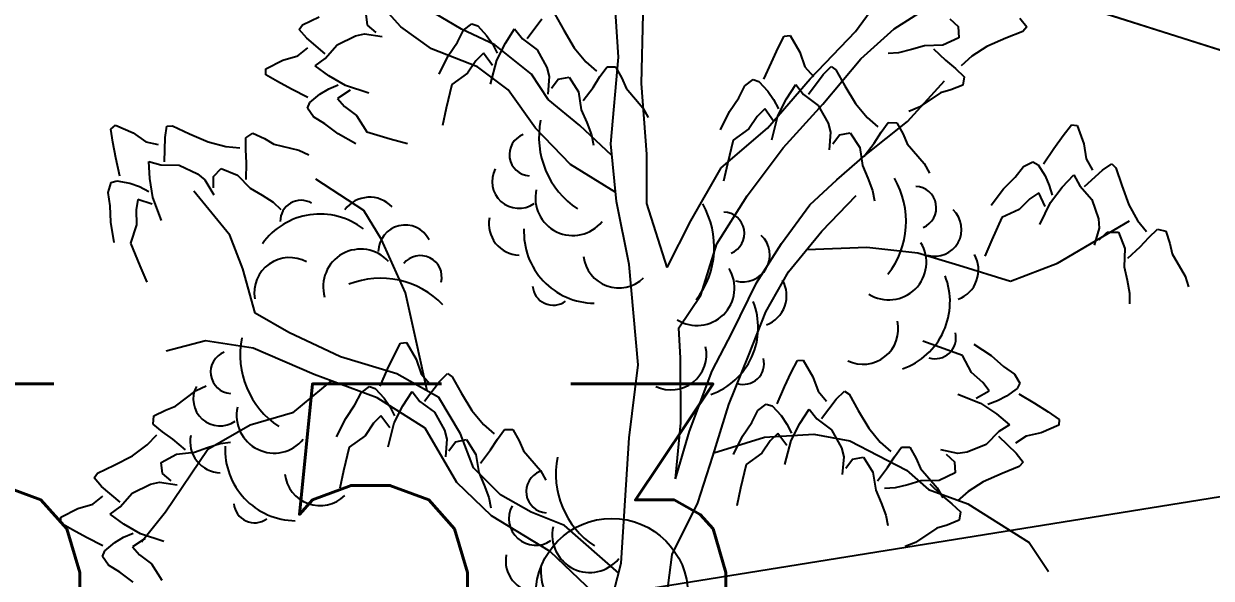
# Model space of a CAD drawing. Header units: millimetres. Extents: x 524954 to 526204, y 9523489 to 9524010.
# Drawn here: x 525456.769 to 525460.668, y 9523651.067 to 9523652.887 of the extents above; entities that cross this region are included whole.
import ezdxf

# ---------------------------------------------------------------- set-up
doc = ezdxf.new("R2010")
doc.units = ezdxf.units.MM
doc.header["$PDMODE"] = 32
doc.header["$PDSIZE"] = 0.5
doc.linetypes.add('ACAD_ISO12W100', pattern=[21, 12, -3, 0, -3, 0, -3])
for name, color, linetype in [('Arbre', 34, 'ACAD_ISO12W100'), ('Bord_Route_Existante', 6, 'Continuous'), ('PLUME_4', 3, 'Continuous'), ('TopoAlt', 3, 'Continuous'), ('TOPOJIS', 7, 'Continuous')]:
    doc.layers.add(name, color=color, linetype=linetype)
doc.layers.add('Bord_Route_Existante_POLY3D', color=6, linetype='Continuous', plot=False)
doc.styles.add('Simplex 1.0', font='Simplex.shx', dxfattribs={"width": 0.99, "height": 1})

# ---------------------------------------------------------------- blocks, each defined once
blk = doc.blocks.new('TCPOINT M')
at = {"color": 0}
blk.add_point((0, 0), dxfattribs=at)
at = {"layer": 'TopoAlt', "style": 'Simplex 1.0', "width": 0.99}
blk.add_attdef('ALT', (0.15, 0.15), '', height=1, dxfattribs=at)
blk = doc.blocks.new('v088')
at = {"linetype": 'Continuous'}
for p, q in [((-0.2365, 6.8477), (-0.2742, 7.4626)), ((-1.6648, 7.048), (-1.9323, 7.3471)), ((1.3209, 7.0171), (1.4418, 7.1813)), ((-1.2665, 7.0314), (-1.4491, 7.1395)), ((-0.0837, 6.6768), (-0.0745, 7.1309)), ((1.5755, 7.0348), (1.778, 7.1634)), ((-1.4628, 6.9029), (-1.6648, 7.048)), ((-1.0467, 6.9303), (-1.2665, 7.0314)), ((1.3557, 6.8374), (1.5755, 7.0348)), ((1.0227, 6.7061), (1.3209, 7.0171)), ((-1.1618, 6.7848), (-1.4628, 6.9029)), ((-0.8063, 6.7363), (-1.0467, 6.9303)), ((-0.9597, 6.6336), (-1.1618, 6.7848)), ((-0.2869, 6.2807), (-0.2365, 6.8477)), ((1.107, 6.54), (1.3557, 6.8374)), ((-0.6972, 6.5707), (-0.8063, 6.7363)), ((0.7433, 6.3831), (1.0227, 6.7061)), ((-0.7803, 6.3824), (-0.9597, 6.6336)), ((-0.0491, 6.2111), (-0.0837, 6.6768)), ((1.6628, 6.4272), (1.906, 6.6935)), ((-0.4884, 6.4009), (-0.6972, 6.5707)), ((0.8455, 6.2546), (1.107, 6.54)), ((-0.2789, 6.2036), (-0.4884, 6.4009)), ((1.3814, 6.2037), (1.6628, 6.4272)), ((-0.5514, 6.1446), (-0.7803, 6.3824)), ((0.4379, 6.1217), (0.7433, 6.3831)), ((-0.2479, 5.9022), (-0.2869, 6.2807)), ((0.6096, 5.9388), (0.8455, 6.2546)), ((-0.0486, 5.8877), (-0.0491, 6.2111)), ((1.1982, 6.0444), (1.3814, 6.2037)), ((-0.2539, 5.9607), (-0.5514, 6.1446)), ((0.2399, 5.7756), (0.4379, 6.1217)), ((-1.9071, 5.8427), (-2.2223, 6.0475)), ((1.0213, 5.879), (1.1982, 6.0444)), ((-2.7868, 5.6812), (-3.0229, 5.9686)), ((0.4109, 5.6237), (0.6096, 5.9388)), ((1.0995, 5.7065), (1.3247, 5.9413)), ((-0.1646, 5.4873), (-0.2479, 5.9022)), ((0.0846, 5.4676), (-0.0486, 5.8877)), ((0.8338, 5.6263), (1.0213, 5.879)), ((-1.7911, 5.6523), (-1.9071, 5.8427)), ((0.0846, 5.4676), (0.2399, 5.7756)), ((2.6462, 5.4963), (3.1193, 5.7735)), ((0.8812, 5.4407), (1.0995, 5.7065)), ((-2.7013, 5.4591), (-2.7868, 5.6812)), ((-1.6346, 5.3011), (-1.7911, 5.6523)), ((0.3061, 5.2857), (0.4109, 5.6237)), ((0.6713, 5.3679), (0.8338, 5.6263)), ((1.0006, 5.5861), (1.394, 5.6007)), ((1.394, 5.6007), (1.7306, 5.5642)), ((1.7306, 5.5642), (1.9997, 5.4827)), ((-2.6206, 5.1685), (-2.7013, 5.4591)), ((-0.1073, 4.8293), (-0.1646, 5.4873)), ((1.9997, 5.4827), (2.3377, 5.3779)), ((2.3377, 5.3779), (2.6462, 5.4963)), ((0.7312, 5.1764), (0.8812, 5.4407)), ((0.5102, 5.0412), (0.6713, 5.3679)), ((-1.5592, 4.9668), (-1.6346, 5.3011)), ((0.1613, 5.0712), (0.3061, 5.2857)), ((-2.4003, 5.0425), (-2.6206, 5.1685)), ((0.6191, 4.888), (0.7312, 5.1764)), ((0.1717, 4.8724), (0.1613, 5.0712)), ((-2.0611, 4.8817), (-2.4003, 5.0425)), ((0.3786, 4.7897), (0.5102, 5.0412)), ((-2.9464, 4.9876), (-3.2062, 4.92)), ((-2.6344, 4.9381), (-2.9464, 4.9876)), ((-2.2328, 4.7662), (-2.6344, 4.9381)), ((-1.4917, 4.6586), (-1.5592, 4.9668)), ((-1.6919, 4.7713), (-2.0611, 4.8817)), ((0.1743, 4.4496), (0.1717, 4.8724)), ((0.489, 4.5681), (0.6191, 4.888)), ((-1.8192, 4.6131), (-2.2328, 4.7662)), ((-1.415, 4.6154), (-1.6919, 4.7713)), ((-0.1657, 4.3492), (-0.1073, 4.8293)), ((0.2314, 4.3948), (0.3786, 4.7897)), ((-2.1227, 4.7254), (-2.3768, 4.5144)), ((-1.5041, 4.4145), (-1.8192, 4.6131)), ((-1.2732, 4.3758), (-1.415, 4.6154)), ((0.3841, 4.2301), (0.489, 4.5681)), ((-2.3768, 4.5144), (-2.655, 4.434)), ((0.1384, 4.0819), (0.1743, 4.4496)), ((-2.655, 4.434), (-2.9315, 4.2727)), ((-1.2976, 4.0581), (-1.5041, 4.4145)), ((-1.1877, 4.1537), (-1.2732, 4.3758)), ((0.1384, 4.0819), (0.2314, 4.3948)), ((0.7235, 4.3553), (1.0465, 4.3745)), ((1.0465, 4.3745), (1.2838, 4.3297)), ((-0.2169, 3.5272), (-0.1657, 4.3492)), ((0.3911, 4.2526), (0.7235, 4.3553)), ((1.2838, 4.3297), (1.6547, 4.1385)), ((-2.9315, 4.2727), (-3.209, 3.8627)), ((0.2848, 3.9233), (0.3841, 4.2301)), ((-1.0099, 3.9771), (-1.1877, 4.1537)), ((1.6547, 4.1385), (1.8004, 4.0109)), ((-1.0692, 3.839), (-1.2976, 4.0581)), ((-0.8085, 3.8631), (-1.0099, 3.9771)), ((1.8004, 4.0109), (2.0573, 3.9168)), ((0.1177, 3.584), (0.2848, 3.9233)), ((2.0573, 3.9168), (2.4606, 3.664)), ((-3.209, 3.8627), (-3.3666, 3.6666)), ((-0.6849, 3.6045), (-1.0692, 3.839)), ((-0.589, 3.7744), (-0.8085, 3.8631)), ((-0.2343, 3.4611), (-0.589, 3.7744)), ((-0.2941, 3.234), (-0.6849, 3.6045)), ((2.4606, 3.664), (2.589, 3.4739)), ((-0.3436, 3.0457), (-0.2169, 3.5272)), ((0.064, 3.1786), (0.1177, 3.584))]:
    blk.add_line(p, q, dxfattribs=at)
at = {"color": 3, "linetype": 'Continuous'}
for p, q in [((-2.3098, 7.06), (-2.2004, 7.1132)), ((-1.8828, 7.0578), (-1.8923, 7.1303)), ((-0.8351, 6.9716), (-0.7381, 7.0997)), ((-0.654, 7.1313), (-0.5947, 7.0251)), ((1.9408, 7.0996), (1.9941, 7.049)), ((2.3991, 7.1055), (2.4452, 7.0467)), ((-2.333, 7.0298), (-2.3098, 7.06)), ((-2.283, 6.9743), (-2.333, 7.0298)), ((-1.8262, 7.0109), (-1.8828, 7.0578)), ((-1.2925, 6.9474), (-1.2526, 7.0255)), ((-1.2526, 7.0255), (-1.1978, 7.0672)), ((-1.1978, 7.0672), (-1.1602, 7.0548)), ((-1.1602, 7.0548), (-1.1012, 6.9916)), ((-0.978, 6.9406), (-0.9175, 7.0343)), ((-0.9175, 7.0343), (-0.8661, 6.9697)), ((-0.5947, 7.0251), (-0.5257, 6.909)), ((1.9941, 7.049), (1.9988, 6.9761)), ((2.4201, 7.0181), (2.3073, 6.9725)), ((2.4452, 7.0467), (2.4201, 7.0181)), ((-2.1607, 6.8701), (-2.283, 6.9743)), ((-2.0833, 6.9307), (-1.963, 6.9891)), ((-1.963, 6.9891), (-1.9025, 7.0009)), ((-1.9025, 7.0009), (-1.7879, 6.9849)), ((-1.3538, 6.8575), (-1.2925, 6.9474)), ((-1.1012, 6.9916), (-1.0633, 6.9361)), ((-1.0349, 6.828), (-0.978, 6.9406)), ((-0.8661, 6.9697), (-0.7702, 6.8978)), ((0.8128, 6.9092), (0.8527, 6.9872)), ((0.8527, 6.9872), (0.8913, 6.9906)), ((0.8913, 6.9906), (0.9551, 6.8814)), ((1.9988, 6.9761), (1.8939, 6.9271)), ((2.3073, 6.9725), (2.1835, 6.9184)), ((-2.3415, 6.858), (-2.2745, 6.9095)), ((-2.1606, 6.8391), (-2.0833, 6.9307)), ((-1.122, 6.8741), (-1.1715, 6.8255)), ((-1.0639, 6.7951), (-1.122, 6.8741)), ((-1.0633, 6.9361), (-1.0322, 6.8755)), ((-0.7702, 6.8978), (-0.705, 6.781)), ((-0.5257, 6.909), (-0.4496, 6.8178)), ((0.7681, 6.8145), (0.8128, 6.9092)), ((0.9551, 6.8814), (0.9888, 6.786)), ((1.6041, 6.8779), (1.535, 6.8736)), ((1.6876, 6.8986), (1.6041, 6.8779)), ((1.7747, 6.9234), (1.6876, 6.8986)), ((1.8939, 6.9271), (1.7747, 6.9234)), ((1.8337, 6.904), (1.9118, 6.828)), ((2.1835, 6.9184), (2.0835, 6.8543)), ((-2.5514, 6.7723), (-2.4387, 6.8298)), ((-2.4387, 6.8298), (-2.3415, 6.858)), ((-2.228, 6.7914), (-2.1606, 6.8391)), ((-2.1379, 6.7256), (-2.228, 6.7914)), ((-1.413, 6.7366), (-1.3538, 6.8575)), ((-1.1715, 6.8255), (-1.2266, 6.7446)), ((-1.0757, 6.6715), (-1.0349, 6.828)), ((-0.4496, 6.8178), (-0.3793, 6.7567)), ((-0.357, 6.7218), (-0.3104, 6.7855)), ((-0.3104, 6.7855), (-0.2553, 6.7842)), ((-0.2553, 6.7842), (-0.2138, 6.7099)), ((0.7187, 6.7034), (0.7681, 6.8145)), ((0.9888, 6.786), (1.0441, 6.7221)), ((1.1083, 6.7343), (1.1609, 6.7873)), ((1.1609, 6.7873), (1.1923, 6.7659)), ((1.9118, 6.828), (1.9768, 6.7743)), ((2.0835, 6.8543), (2.0142, 6.7921)), ((-2.5502, 6.7337), (-2.5514, 6.7723)), ((-2.4746, 6.6893), (-2.5502, 6.7337)), ((-2.0288, 6.6624), (-2.1379, 6.7256)), ((-1.2266, 6.7446), (-1.3299, 6.6702)), ((-0.705, 6.781), (-0.6897, 6.7213)), ((-0.6897, 6.7213), (-0.6991, 6.6059)), ((-0.6318, 6.7049), (-0.56, 6.7185)), ((-0.56, 6.7185), (-0.4983, 6.6206)), ((-0.4022, 6.6506), (-0.357, 6.7218)), ((-0.2138, 6.7099), (-0.1857, 6.6447)), ((1.0112, 6.6062), (1.1083, 6.7343)), ((1.1923, 6.7659), (1.2517, 6.6597)), ((1.9768, 6.7743), (2.0342, 6.7201)), ((2.0342, 6.7201), (2.0261, 6.6656)), ((-2.3827, 6.6392), (-2.4746, 6.6893)), ((-2.2745, 6.5836), (-2.3827, 6.6392)), ((-2.1959, 6.6055), (-2.1384, 6.6402)), ((-2.1384, 6.6402), (-2.076, 6.6678)), ((-1.9976, 6.6315), (-2.0798, 6.5781)), ((-1.8748, 6.6127), (-2.0288, 6.6624)), ((-1.3299, 6.6702), (-1.3669, 6.5144)), ((-0.6753, 6.6457), (-0.6318, 6.7049)), ((-0.4679, 6.5637), (-0.4022, 6.6506)), ((-0.1857, 6.6447), (-0.0753, 6.5169)), ((0.5538, 6.582), (0.5938, 6.6601)), ((0.5938, 6.6601), (0.6485, 6.7018)), ((0.6485, 6.7018), (0.6861, 6.6893)), ((0.6861, 6.6893), (0.7451, 6.6262)), ((0.8684, 6.5752), (0.9289, 6.6689)), ((0.9289, 6.6689), (0.9803, 6.6043)), ((1.2517, 6.6597), (1.3207, 6.5436)), ((1.9472, 6.6337), (1.879, 6.6139)), ((2.0261, 6.6656), (1.9472, 6.6337)), ((-2.2769, 6.5134), (-2.2624, 6.5503)), ((-2.2624, 6.5503), (-2.1959, 6.6055)), ((-2.0798, 6.5781), (-2.0342, 6.5259)), ((-0.4983, 6.6206), (-0.4798, 6.5027)), ((0.4926, 6.4921), (0.5538, 6.582)), ((0.7451, 6.6262), (0.7831, 6.5707)), ((0.7831, 6.5707), (0.8142, 6.5101)), ((0.8114, 6.4626), (0.8684, 6.5752)), ((0.9803, 6.6043), (1.0762, 6.5324)), ((1.879, 6.6139), (1.7385, 6.5203)), ((-2.2384, 6.4564), (-2.2769, 6.5134)), ((-2.0342, 6.5259), (-1.9565, 6.4662)), ((-1.3669, 6.5144), (-1.3922, 6.3999)), ((-0.4798, 6.5027), (-0.4444, 6.4194)), ((-0.0753, 6.5169), (-0.0397, 6.4532)), ((0.4333, 6.3712), (0.4926, 6.4921)), ((0.7244, 6.5087), (0.6749, 6.4601)), ((0.7824, 6.4297), (0.7244, 6.5087)), ((1.0762, 6.5324), (1.1414, 6.4156)), ((1.3207, 6.5436), (1.3968, 6.4523)), ((1.7385, 6.5203), (1.6708, 6.4929)), ((-3.5682, 6.3771), (-3.539, 6.4025)), ((-3.539, 6.4025), (-3.4232, 6.3514)), ((-3.2129, 6.3221), (-3.2014, 6.3959)), ((-3.2014, 6.3959), (-3.1633, 6.397)), ((-3.1633, 6.397), (-3.053, 6.3458)), ((-2.1628, 6.412), (-2.2384, 6.4564)), ((-2.0765, 6.3457), (-2.1628, 6.412)), ((-1.9565, 6.4662), (-1.8881, 6.3588)), ((-0.4444, 6.4194), (-0.4135, 6.3391)), ((0.6749, 6.4601), (0.6198, 6.3792)), ((0.7707, 6.306), (0.8114, 6.4626)), ((1.1414, 6.4156), (1.1567, 6.3559)), ((1.3968, 6.4523), (1.4671, 6.3913)), ((1.4894, 6.3564), (1.536, 6.4201)), ((1.536, 6.4201), (1.5911, 6.4188)), ((1.5911, 6.4188), (1.6326, 6.3444)), ((2.6849, 6.3343), (2.7388, 6.4036)), ((2.7388, 6.4036), (2.7772, 6.3997)), ((2.7772, 6.3997), (2.8196, 6.2805)), ((-3.5548, 6.2904), (-3.5682, 6.3771)), ((-3.4232, 6.3514), (-3.3399, 6.2939)), ((-3.2164, 6.1615), (-3.2129, 6.3221)), ((-3.053, 6.3458), (-2.929, 6.2922)), ((-2.6826, 6.2395), (-2.6821, 6.3185)), ((-2.6821, 6.3185), (-2.6368, 6.3497)), ((-2.6368, 6.3497), (-2.5596, 6.3138)), ((-1.9592, 6.2797), (-2.0765, 6.3457)), ((-1.8881, 6.3588), (-1.7347, 6.313)), ((-0.4135, 6.3391), (-0.4006, 6.2711)), ((0.6198, 6.3792), (0.5164, 6.3047)), ((1.1567, 6.3559), (1.1472, 6.2405)), ((1.171, 6.2803), (1.2146, 6.3394)), ((1.2146, 6.3394), (1.2864, 6.3531)), ((1.2864, 6.3531), (1.3481, 6.2552)), ((1.4442, 6.2852), (1.4894, 6.3564)), ((1.6326, 6.3444), (1.6606, 6.2793)), ((2.6234, 6.2497), (2.6849, 6.3343)), ((-3.5355, 6.1876), (-3.5548, 6.2904)), ((-3.3399, 6.2939), (-3.2577, 6.2746)), ((-2.929, 6.2922), (-2.8139, 6.2629)), ((-2.8139, 6.2629), (-2.7211, 6.2547)), ((-2.6774, 6.1553), (-2.6826, 6.2395)), ((-2.5596, 6.3138), (-2.4986, 6.2775)), ((-2.4986, 6.2775), (-2.3343, 6.2387)), ((-2.3343, 6.2387), (-2.2681, 6.208)), ((-1.7347, 6.313), (-1.6219, 6.2812)), ((0.5164, 6.3047), (0.4795, 6.1489)), ((1.3481, 6.2552), (1.3665, 6.1373)), ((1.3784, 6.1983), (1.4442, 6.2852)), ((1.6606, 6.2793), (1.771, 6.1515)), ((2.5541, 6.1497), (2.6234, 6.2497)), ((2.8196, 6.2805), (2.8349, 6.1805)), ((-3.5103, 6.0686), (-3.5355, 6.1876)), ((-3.3198, 6.1639), (-3.2403, 6.1417)), ((-3.3139, 6.0525), (-3.3198, 6.1639)), ((2.4234, 6.1305), (2.4849, 6.1612)), ((2.4849, 6.1612), (2.5195, 6.142)), ((2.8349, 6.1805), (2.8773, 6.1074)), ((-3.2403, 6.1417), (-3.1205, 6.1398)), ((-3.1205, 6.1398), (-2.9991, 6.0834)), ((-2.9991, 6.0834), (-2.9517, 6.044)), ((-2.8952, 6.0647), (-2.845, 6.1178)), ((-2.845, 6.1178), (-2.7377, 6.0747)), ((-2.6797, 6.0464), (-2.6774, 6.1553)), ((0.4795, 6.1489), (0.4542, 6.0345)), ((1.3665, 6.1373), (1.4019, 6.054)), ((1.771, 6.1515), (1.8066, 6.0878)), ((2.3695, 6.0612), (2.4234, 6.1305)), ((2.5195, 6.142), (2.5657, 6.0689)), ((2.8234, 5.9997), (2.9427, 6.1074)), ((2.9427, 6.1074), (3.0042, 6.1497)), ((3.0042, 6.1497), (3.0311, 6.1228)), ((3.0311, 6.1228), (3.0696, 6.0074)), ((-3.5861, 5.9603), (-3.5662, 6.0262)), ((-3.5662, 6.0262), (-3.5284, 6.0381)), ((-3.5284, 6.0381), (-3.4436, 6.0215)), ((-3.4436, 6.0215), (-3.3804, 5.9989)), ((-3.294, 5.9279), (-3.3139, 6.0525)), ((-2.9517, 6.044), (-2.8917, 5.945)), ((-2.8958, 5.9912), (-2.8952, 6.0647)), ((-2.7377, 6.0747), (-2.6536, 5.99)), ((1.4019, 6.054), (1.4328, 5.9737)), ((2.2926, 5.9843), (2.3695, 6.0612)), ((2.5657, 6.0689), (2.5926, 6.0074)), ((2.5926, 6.0074), (2.6118, 5.942)), ((2.6772, 5.9958), (2.7542, 6.0766)), ((2.7542, 6.0766), (2.7926, 6.0035)), ((3.0696, 6.0074), (3.1158, 5.8804)), ((-3.5727, 5.8736), (-3.5861, 5.9603)), ((-3.3804, 5.9989), (-3.3196, 5.968)), ((-3.2352, 5.7773), (-3.294, 5.9279)), ((-2.6536, 5.99), (-2.576, 5.9433)), ((-2.576, 5.9433), (-2.5039, 5.8964)), ((1.4328, 5.9737), (1.4458, 5.9057)), ((2.2118, 5.8766), (2.2926, 5.9843)), ((2.5234, 5.9574), (2.4657, 5.9189)), ((2.5657, 5.8689), (2.5234, 5.9574)), ((2.6003, 5.8958), (2.6772, 5.9958)), ((2.7926, 6.0035), (2.8734, 5.9151)), ((-3.5695, 5.7648), (-3.5727, 5.8736)), ((-3.3915, 5.9142), (-3.4031, 5.8459)), ((-3.2981, 5.8843), (-3.3915, 5.9142)), ((-2.5039, 5.8964), (-2.4536, 5.8489)), ((2.3964, 5.8497), (2.281, 5.7958)), ((2.4657, 5.9189), (2.3964, 5.8497)), ((2.5311, 5.7497), (2.6003, 5.8958)), ((2.8734, 5.9151), (2.9157, 5.7881)), ((3.1158, 5.8804), (3.1734, 5.7766)), ((-3.4031, 5.8459), (-3.4003, 5.748)), ((2.281, 5.7958), (2.2156, 5.6496)), ((2.9157, 5.7881), (2.9196, 5.7266)), ((3.1734, 5.7766), (3.2311, 5.7035)), ((-3.5466, 5.6322), (-3.5695, 5.7648)), ((-3.4003, 5.748), (-3.4403, 5.6271)), ((2.9196, 5.7266), (2.8888, 5.615)), ((2.9196, 5.6496), (2.9734, 5.6996)), ((2.9734, 5.6996), (3.0465, 5.6996)), ((3.0465, 5.6996), (3.0888, 5.5919)), ((3.2465, 5.665), (3.3042, 5.7189)), ((3.3042, 5.7189), (3.3581, 5.7073)), ((3.3581, 5.7073), (3.385, 5.6266)), ((-3.4403, 5.6271), (-3.3789, 5.4792)), ((2.2156, 5.6496), (2.1695, 5.5419)), ((3.1888, 5.6035), (3.2465, 5.665)), ((3.385, 5.6266), (3.4004, 5.5573)), ((3.0888, 5.5919), (3.085, 5.4727)), ((3.1081, 5.5304), (3.1888, 5.6035)), ((3.4004, 5.5573), (3.485, 5.4112)), ((-3.3789, 5.4792), (-3.3323, 5.3717)), ((3.085, 5.4727), (3.1042, 5.3842)), ((3.1042, 5.3842), (3.1196, 5.2996)), ((3.485, 5.4112), (3.5081, 5.3419)), ((3.1196, 5.2996), (3.1196, 5.2304)), ((-1.7068, 4.8945), (-1.6668, 4.9726)), ((-1.6668, 4.9726), (-1.6283, 4.976)), ((-1.6283, 4.976), (-1.5645, 4.8667)), ((1.8724, 4.9461), (1.762, 4.9854)), ((2.0224, 4.89), (1.8724, 4.9461)), ((2.0987, 4.9642), (2.2113, 4.8904)), ((-1.7514, 4.7999), (-1.7068, 4.8945)), ((-1.5645, 4.8667), (-1.5307, 4.7714)), ((0.8993, 4.7791), (0.9393, 4.8572)), ((0.9393, 4.8572), (0.9778, 4.8606)), ((0.9778, 4.8606), (1.0416, 4.7513)), ((2.0834, 4.7783), (2.0224, 4.89)), ((2.2113, 4.8904), (2.2929, 4.8185)), ((-1.8008, 4.6887), (-1.7514, 4.7999)), ((-1.5307, 4.7714), (-1.4755, 4.7074)), ((-1.4112, 4.7196), (-1.3587, 4.7727)), ((-1.3587, 4.7727), (-1.3272, 4.7513)), ((0.8546, 4.6845), (0.8993, 4.7791)), ((2.1569, 4.7135), (2.0834, 4.7783)), ((2.2929, 4.8185), (2.3654, 4.7691)), ((2.3654, 4.7691), (2.4, 4.7096)), ((-3.0095, 4.66), (-2.9439, 4.6918)), ((-1.9257, 4.6454), (-1.871, 4.6871)), ((-1.871, 4.6871), (-1.8334, 4.6747)), ((-1.5083, 4.5916), (-1.4112, 4.7196)), ((-1.3272, 4.7513), (-1.2679, 4.6451)), ((0.8053, 4.5733), (0.8546, 4.6845)), ((1.0416, 4.7513), (1.0754, 4.656)), ((2.1989, 4.6584), (2.1569, 4.7135)), ((2.4, 4.7096), (2.383, 4.6739)), ((-3.1435, 4.5571), (-3.0095, 4.66)), ((-1.9657, 4.5674), (-1.9257, 4.6454)), ((-1.8334, 4.6747), (-1.7744, 4.6115)), ((-1.7744, 4.6115), (-1.7365, 4.5561)), ((-1.6512, 4.5605), (-1.5907, 4.6542)), ((-1.5907, 4.6542), (-1.5392, 4.5896)), ((-1.2679, 4.6451), (-1.1988, 4.529)), ((1.0754, 4.656), (1.1306, 4.592)), ((1.0978, 4.4762), (1.1948, 4.6042)), ((1.1948, 4.6042), (1.2474, 4.6573)), ((1.2474, 4.6573), (1.2789, 4.6359)), ((1.2789, 4.6359), (1.3382, 4.5297)), ((1.9921, 4.6376), (2.1424, 4.5777)), ((2.1133, 4.6106), (2.1989, 4.6584)), ((2.3129, 4.6232), (2.2532, 4.5924)), ((2.383, 4.6739), (2.3129, 4.6232)), ((2.3928, 4.6398), (2.497, 4.577)), ((-3.2867, 4.4956), (-3.2101, 4.5328)), ((-3.2101, 4.5328), (-3.1435, 4.5571)), ((-2.0269, 4.4774), (-1.9657, 4.5674)), ((-1.7365, 4.5561), (-1.7054, 4.4954)), ((-1.7081, 4.4479), (-1.6512, 4.5605)), ((-1.5392, 4.5896), (-1.4434, 4.5178)), ((-1.1988, 4.529), (-1.1228, 4.4377)), ((0.6404, 4.452), (0.6804, 4.53)), ((0.6804, 4.53), (0.7351, 4.5718)), ((0.7351, 4.5718), (0.7727, 4.5593)), ((0.7727, 4.5593), (0.8317, 4.4961)), ((0.9549, 4.4451), (1.0154, 4.5388)), ((1.0154, 4.5388), (1.0668, 4.4742)), ((1.3382, 4.5297), (1.4072, 4.4136)), ((2.1424, 4.5777), (2.247, 4.5072)), ((2.2532, 4.5924), (2.1892, 4.5691)), ((2.497, 4.577), (2.5853, 4.5209)), ((-3.2911, 4.4407), (-3.2867, 4.4956)), ((-2.0862, 4.3565), (-2.0269, 4.4774)), ((-1.8447, 4.4455), (-1.8998, 4.3645)), ((-1.7952, 4.494), (-1.8447, 4.4455)), ((-1.7371, 4.415), (-1.7952, 4.494)), ((-1.7488, 4.2914), (-1.7081, 4.4479)), ((-1.4434, 4.5178), (-1.3781, 4.401)), ((0.5791, 4.362), (0.6404, 4.452)), ((0.8317, 4.4961), (0.8696, 4.4407)), ((0.898, 4.3325), (0.9549, 4.4451)), ((1.0668, 4.4742), (1.1627, 4.4024)), ((2.247, 4.5072), (2.3325, 4.4356)), ((2.5853, 4.5209), (2.6578, 4.4715)), ((2.6578, 4.4715), (2.6564, 4.4329)), ((-3.3314, 4.3035), (-3.2664, 4.3702)), ((-3.2303, 4.3905), (-3.2911, 4.4407)), ((-3.1617, 4.3413), (-3.2303, 4.3905)), ((-1.3781, 4.401), (-1.3629, 4.3412)), ((-1.1228, 4.4377), (-1.0524, 4.3767)), ((-1.0302, 4.3418), (-0.9835, 4.4054)), ((-0.9835, 4.4054), (-0.9285, 4.4041)), ((-0.9285, 4.4041), (-0.8869, 4.3298)), ((0.8109, 4.3786), (0.7614, 4.3301)), ((0.869, 4.2996), (0.8109, 4.3786)), ((0.8696, 4.4407), (0.9007, 4.38)), ((1.1627, 4.4024), (1.228, 4.2856)), ((1.4072, 4.4136), (1.4833, 4.3223)), ((2.262, 4.3926), (2.1788, 4.3064)), ((2.3325, 4.4356), (2.262, 4.3926)), ((2.5401, 4.3831), (2.4412, 4.3615)), ((2.6564, 4.4329), (2.5401, 4.3831)), ((-3.4268, 4.2328), (-3.3314, 4.3035)), ((-3.0788, 4.2707), (-3.1617, 4.3413)), ((-2.9333, 4.2859), (-2.8514, 4.3121)), ((-2.8514, 4.3121), (-2.7828, 4.3211)), ((-2.0031, 4.2901), (-2.0401, 4.1343)), ((-1.8998, 4.3645), (-2.0031, 4.2901)), ((-1.3629, 4.3412), (-1.3723, 4.2259)), ((-1.3485, 4.2656), (-1.3049, 4.3248)), ((-1.3049, 4.3248), (-1.2331, 4.3384)), ((-1.2331, 4.3384), (-1.1715, 4.2405)), ((-1.0754, 4.2705), (-1.0302, 4.3418)), ((-0.8869, 4.3298), (-0.8589, 4.2646)), ((0.5199, 4.2411), (0.5791, 4.362)), ((0.7614, 4.3301), (0.7063, 4.2491)), ((0.8572, 4.176), (0.898, 4.3325)), ((1.4833, 4.3223), (1.5536, 4.2613)), ((1.5759, 4.2264), (1.6226, 4.29)), ((1.6226, 4.29), (1.6776, 4.2887)), ((1.6776, 4.2887), (1.7191, 4.2144)), ((2.1788, 4.3064), (2.0548, 4.2561)), ((2.2601, 4.3616), (2.3751, 4.2494)), ((2.4412, 4.3615), (2.371, 4.3146)), ((-3.5467, 4.1705), (-3.4268, 4.2328)), ((-3.2386, 4.1877), (-3.1373, 4.2436)), ((-3.1373, 4.2436), (-3.0186, 4.2553)), ((-3.0186, 4.2553), (-2.9333, 4.2859)), ((-1.1715, 4.2405), (-1.153, 4.1227)), ((-1.1411, 4.1837), (-1.0754, 4.2705)), ((-0.8589, 4.2646), (-0.7485, 4.1368)), ((0.7063, 4.2491), (0.603, 4.1747)), ((1.228, 4.2856), (1.2432, 4.2258)), ((1.2432, 4.2258), (1.2338, 4.1105)), ((1.3011, 4.2094), (1.373, 4.223)), ((1.373, 4.223), (1.4346, 4.1251)), ((1.5307, 4.1551), (1.5759, 4.2264)), ((1.7191, 4.2144), (1.7472, 4.1493)), ((1.9936, 4.2484), (1.8803, 4.2721)), ((1.9168, 4.2436), (1.9701, 4.193)), ((2.0548, 4.2561), (1.9936, 4.2484)), ((2.3751, 4.2494), (2.4212, 4.1906)), ((-3.6561, 4.1174), (-3.5467, 4.1705)), ((-3.2291, 4.1152), (-3.2386, 4.1877)), ((-2.0401, 4.1343), (-2.0653, 4.0199)), ((-0.7485, 4.1368), (-0.7129, 4.0731)), ((0.603, 4.1747), (0.566, 4.0189)), ((1.2576, 4.1502), (1.3011, 4.2094)), ((1.465, 4.0683), (1.5307, 4.1551)), ((1.7472, 4.1493), (1.8576, 4.0214)), ((1.9701, 4.193), (1.9747, 4.12)), ((2.396, 4.1621), (2.2833, 4.1164)), ((2.4212, 4.1906), (2.396, 4.1621)), ((-3.6793, 4.0872), (-3.6561, 4.1174)), ((-3.6294, 4.0317), (-3.6793, 4.0872)), ((-3.3093, 4.0465), (-3.2488, 4.0583)), ((-3.2488, 4.0583), (-3.1342, 4.0423)), ((-3.1725, 4.0683), (-3.2291, 4.1152)), ((-1.153, 4.1227), (-1.1176, 4.0393)), ((1.4346, 4.1251), (1.4531, 4.0073)), ((1.7506, 4.0673), (1.6636, 4.0426)), ((1.8699, 4.071), (1.7506, 4.0673)), ((1.9747, 4.12), (1.8699, 4.071)), ((2.1595, 4.0623), (2.0595, 3.9982)), ((2.2833, 4.1164), (2.1595, 4.0623)), ((-3.5071, 3.9275), (-3.6294, 4.0317)), ((-3.5069, 3.8964), (-3.4297, 3.988)), ((-3.4297, 3.988), (-3.3093, 4.0465)), ((-1.1176, 4.0393), (-1.0867, 3.9591)), ((0.566, 4.0189), (0.5407, 3.9045)), ((1.4531, 4.0073), (1.4885, 3.9239)), ((1.5801, 4.0219), (1.511, 4.0175)), ((1.6636, 4.0426), (1.5801, 4.0219)), ((1.8097, 4.0479), (1.8877, 3.9719)), ((1.8576, 4.0214), (1.8932, 3.9577)), ((2.0595, 3.9982), (1.9902, 3.936)), ((-3.785, 3.8871), (-3.6878, 3.9154)), ((-3.6878, 3.9154), (-3.6208, 3.9668)), ((-1.0867, 3.9591), (-1.0738, 3.891)), ((1.4885, 3.9239), (1.5194, 3.8437)), ((1.8877, 3.9719), (1.9528, 3.9182)), ((1.9528, 3.9182), (2.0102, 3.864)), ((-3.8977, 3.8297), (-3.785, 3.8871)), ((-3.8965, 3.791), (-3.8977, 3.8297)), ((-3.5743, 3.8488), (-3.5069, 3.8964)), ((-3.4842, 3.783), (-3.5743, 3.8488)), ((1.5194, 3.8437), (1.5323, 3.7756)), ((2.0102, 3.864), (2.002, 3.8096)), ((-3.8209, 3.7466), (-3.8965, 3.791)), ((-3.729, 3.6966), (-3.8209, 3.7466)), ((-3.3751, 3.7197), (-3.4842, 3.783)), ((1.855, 3.7579), (1.7144, 3.6642)), ((1.9231, 3.7776), (1.855, 3.7579)), ((2.002, 3.8096), (1.9231, 3.7776)), ((-3.6208, 3.641), (-3.729, 3.6966)), ((-3.5422, 3.6629), (-3.4847, 3.6976)), ((-3.4847, 3.6976), (-3.4223, 3.7252)), ((-3.3439, 3.6889), (-3.4261, 3.6355)), ((-3.2212, 3.6701), (-3.3751, 3.7197)), ((-3.6232, 3.5708), (-3.6087, 3.6076)), ((-3.6087, 3.6076), (-3.5422, 3.6629)), ((-3.4261, 3.6355), (-3.3805, 3.5833)), ((1.7144, 3.6642), (1.6468, 3.6368)), ((-3.5847, 3.5138), (-3.6232, 3.5708)), ((-3.5091, 3.4694), (-3.5847, 3.5138)), ((-3.3805, 3.5833), (-3.3028, 3.5236)), ((-3.3028, 3.5236), (-3.2344, 3.4162)), ((-3.4228, 3.4031), (-3.5091, 3.4694))]:
    blk.add_line(p, q, dxfattribs=at)
for centre, major_axis, start_param, end_param in [((-0.1929, 6.3242), (-0.3995, 0.3995), 0.587708, 1.773422), ((-0.8122, 6.2095), (-0.099, 0.099), -0.421529, 2.292047), ((-0.8896, 6.0328), (0.1246, 0.1246), 1.864761, 4.52862), ((1.088, 5.7707), (-0.3995, 0.3995), 3.265538, 4.451253), ((-1.8693, 5.7251), (0.1445, 0.1445), 6.263619, 7.998733), ((-0.535, 5.9246), (0.1741, 0.1741), 2.133893, 4.816631), ((1.7113, 5.8608), (0.099, 0.099), 4.31771, 7.031286), ((-2.32, 5.773), (0.0964, 0.0964), 0.254619, 2.377018), ((-0.1718, 5.6024), (0.3995, 0.3995), 4.836335, 6.022049), ((-2.1951, 5.3523), (0.3298, 0.3298), 0.12682, 1.733702), ((-0.8824, 5.7538), (-0.1445, 0.1445), 0.590553, 2.325666), ((0.4516, 5.6925), (0.099, 0.099), 4.31771, 7.031286), ((1.8413, 5.7182), (-0.1246, 0.1246), 2.081137, 4.744996), ((-1.6366, 5.5711), (-0.1246, 0.1246), 4.396235, 7.060094), ((-0.3902, 5.7004), (0.3298, 0.3298), 2.307735, 3.914618), ((0.5816, 5.5499), (0.1246, 0.1246), 3.651933, 6.315792), ((1.5402, 5.502), (0.1741, 0.1741), 3.363922, 6.046661), ((-2.3952, 5.3012), (-0.1641, 0.1641), -1.288499, 0.949924), ((-1.9284, 5.3425), (0.1741, 0.1741), 6.236163, 8.918901), ((-1.536, 5.4064), (0.099, 0.099), 5.251538, 7.965114), ((-0.2336, 5.5657), (-0.1641, 0.1641), 0.892416, 3.130839), ((1.924, 5.4517), (-0.1445, 0.1445), 2.713295, 4.448408), ((0.2804, 5.3337), (0.1741, 0.1741), 3.363922, 6.046661), ((-1.7969, 4.8332), (0.3995, 0.3995), 6.260774, 7.446489), ((0.6642, 5.2834), (-0.1445, 0.1445), 2.713295, 4.448408), ((1.4749, 5.2432), (0.3298, 0.3298), 4.265936, 5.872819), ((-0.6635, 5.357), (0.0964, 0.0964), 2.435534, 4.557933), ((0.2152, 5.0749), (-0.3298, 0.3298), 2.69514, 4.302022), ((1.3699, 5.0654), (-0.1641, 0.1641), 1.908121, 4.146545), ((-2.1547, 4.8961), (-0.3995, 0.3995), 0.587708, 1.773422), ((1.844, 5.0056), (-0.0964, 0.0964), 2.051824, 4.174223), ((-2.774, 4.7815), (-0.099, 0.099), -0.421529, 2.292047), ((0.1101, 4.8971), (-0.1641, 0.1641), 1.908121, 4.146545), ((0.5842, 4.8373), (0.0964, 0.0964), 3.62262, 5.745019), ((-2.8514, 4.6047), (-0.1246, 0.1246), 0.293965, 2.957824), ((-2.4968, 4.4965), (0.1741, 0.1741), 2.133893, 4.816631), ((-2.8441, 4.3258), (-0.1445, 0.1445), 0.590553, 2.325666), ((-2.352, 4.2724), (0.3298, 0.3298), 2.307735, 3.914618), ((-0.0823, 4.1124), (0.3995, 0.3995), 2.158504, 3.344219), ((-2.1954, 4.1377), (0.1641, 0.1641), 2.463212, 4.701636), ((-0.7016, 3.9977), (0.099, 0.099), 1.149268, 3.862844), ((-2.6253, 3.929), (0.0964, 0.0964), 2.435534, 4.557933), ((-0.779, 3.821), (0.1246, 0.1246), 1.864761, 4.52862), ((-0.4244, 3.7128), (0.1741, 0.1741), 2.133893, 4.816631), ((-0.7718, 3.542), (-0.1445, 0.1445), 0.590553, 2.325666), ((-0.2796, 3.4886), (0.3298, 0.3298), 2.307735, 3.914618)]:
    blk.add_ellipse(centre, major_axis=major_axis, ratio=1, start_param=start_param, end_param=end_param, dxfattribs=at)

msp = doc.modelspace()

# ---------------------------------------------------------------- linework, layer by layer
at = {"layer": 'Bord_Route_Existante', "flags": 128}
msp.add_lwpolyline([(525366.9523, 9523679.2507), (525366.9539, 9523679.2499), (525373.6128, 9523675.331), (525387.934, 9523667.3507), (525398.7881, 9523661.5225), (525418.6803, 9523653.8046), (525430.8795, 9523651.5251), (525439.7007, 9523650.4379), (525443.7574, 9523650.2509), (525454.4846, 9523650.6552), (525458.6999, 9523651.0135), (525461.1124, 9523651.4025), (525467.9448, 9523652.3852)], dxfattribs=at)
at = {"layer": 'Bord_Route_Existante_POLY3D'}
msp.add_polyline3d([(525366.9523, 9523679.2507, 0), (525366.9539, 9523679.2499, 275.85), (525373.6128, 9523675.331, 275.95), (525373.7024, 9523675.2667, 275.81), (525387.934, 9523667.3507, 275.81), (525398.7881, 9523661.5225, 275.81), (525418.6803, 9523653.8046, 275.78), (525430.8795, 9523651.5251, 275.75), (525439.7007, 9523650.4379, 275.63), (525443.7574, 9523650.2509, 275.61), (525454.4846, 9523650.6552, 275.53), (525458.6999, 9523651.0135, 275.49), (525461.1124, 9523651.4025, 275.48), (525467.9448, 9523652.3852, 275.63)], dxfattribs=at)
at = {"layer": 'PLUME_4'}
for points in [[(525471.2088, 9523651.2143), (525461.5884, 9523652.5174), (525459.0222, 9523653.3328), (525452.3939, 9523654.8543), (525443.1994, 9523657.1911), (525438.1034, 9523658.3232), (525434.0048, 9523659.528), (525424.7375, 9523662.8622), (525418.0364, 9523665.381), (525415.9325, 9523666.7315), (525407.1274, 9523670.6007), (525401.3872, 9523673.691), (525398.7847, 9523675.0051), (525389.9068, 9523679.8717), (525381.029, 9523684.7383), (525372.6498, 9523689.6413), (525363.7356, 9523695.0066), (525355.3564, 9523699.9096), (525348.6189, 9523702.9271)], [(525471.2088, 9523651.2143), (525461.5884, 9523652.5174), (525459.0222, 9523653.3328), (525452.3939, 9523654.8543), (525443.1994, 9523657.1911), (525438.1034, 9523658.3232), (525434.0048, 9523659.528), (525424.7375, 9523662.8622)]]:
    msp.add_lwpolyline(points, dxfattribs=at)

# ---------------------------------------------------------------- block references
at = {"layer": 'Arbre', "xscale": 0.5, "yscale": 0.5, "zscale": 0.5}
msp.add_blockref('v088', (525458.8395, 9523649.3529), dxfattribs=at)
at = {"layer": 'TOPOJIS'}
ref = msp.add_blockref('TCPOINT M', (525454.4846, 9523650.6552, 275.53), dxfattribs=at)
ref.add_attrib('ALT', '275.53', (525454.5346, 9523650.7052, 275.53), dxfattribs={"layer": 'TopoAlt', "height": 1, "style": 'Simplex 1.0', "width": 0.99})
msp.add_blockref('TCPOINT M', (525458.6999, 9523651.0135, 275.49), dxfattribs=at)

doc.saveas('drawing.dxf')
